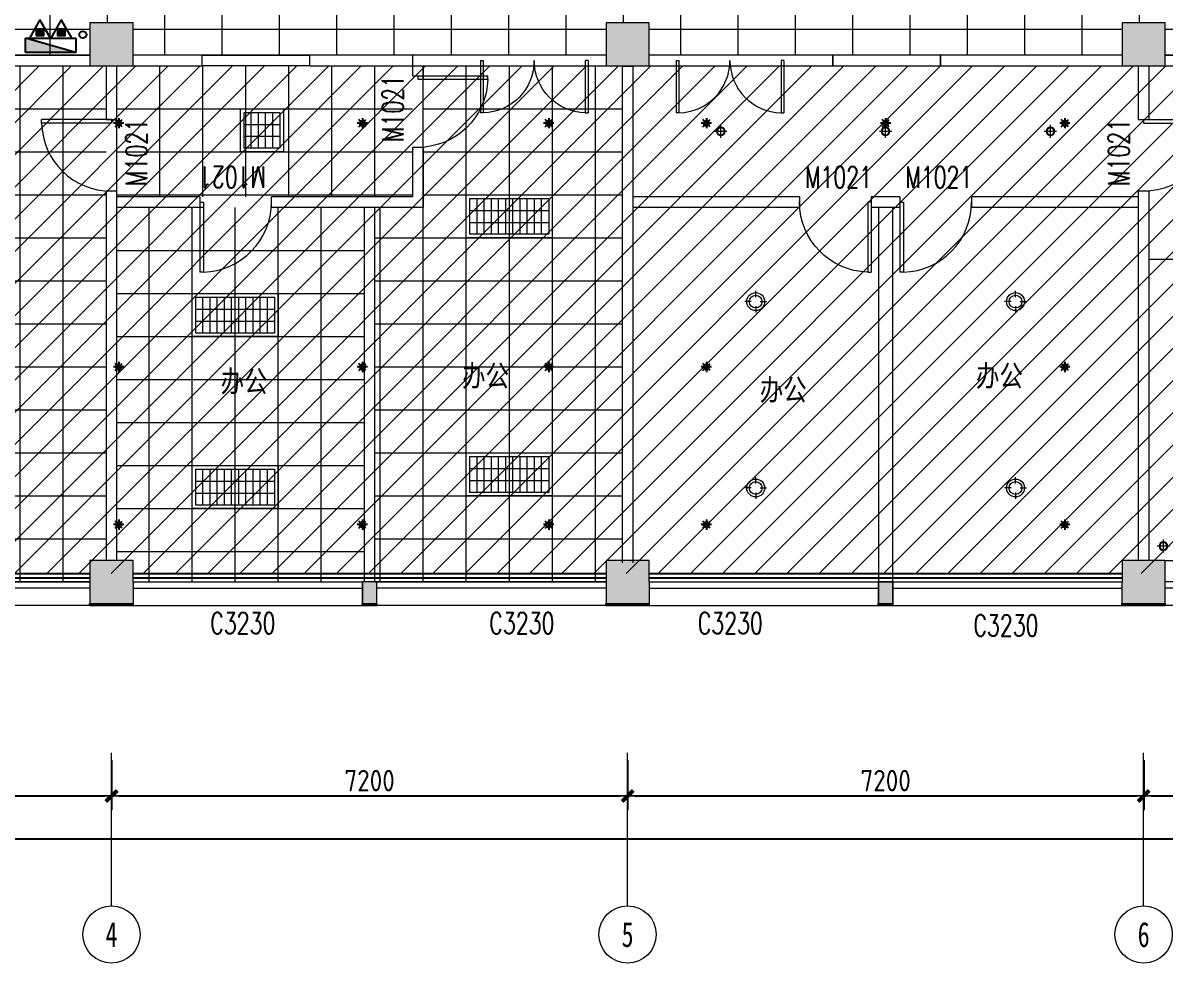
# Model space of a CAD drawing. Header units: millimetres. Extents: x 33621 to 401573, y -91663 to 133135.
# Drawn here: x 188420 to 204357, y -64228 to -51111 of the extents above; entities that cross this region are included whole.
import ezdxf
from ezdxf.enums import TextEntityAlignment as Align

# ---------------------------------------------------------------- set-up
doc = ezdxf.new("R2010")
doc.units = ezdxf.units.MM
doc.header["$LTSCALE"] = 10
doc.linetypes.add('DOTE', pattern=[2.42, 2, -0.2, 0.02, -0.2])
doc.layers.get('0').update_dxf_attribs({"color": 253})
doc.layers.get('Defpoints').update_dxf_attribs({"color": 250})
for name, color, linetype in [('3', 253, 'Continuous'), ('Dim【尺寸标注】', 253, 'Continuous'), ('EQUIP_喷头', 253, 'Continuous'), ('EQUIP_灭火器', 253, 'Continuous'), ('PUB_DIM', 253, 'Continuous'), ('SURFACE', 253, 'Continuous'), ('VPIPE-消防', 253, 'Continuous'), ('WINDOW_TEXT', 253, 'Continuous')]:
    doc.layers.add(name, color=color, linetype=linetype)
for name, color, linetype, lineweight in [('AXIS【轴号】', 253, 'Continuous', 0), ('COLUMN', 253, 'Continuous', 0), ('DOOR【门】', 253, 'Continuous', 0), ('DS-4BS-FINISH【墙完成线】', 253, 'Continuous', 0), ('FC-FLOOR【地材分格】', 253, 'Continuous', 0), ('PUB_HATCH', 253, 'Continuous', 0), ('RC-FIN【天花轮廓线】', 253, 'Continuous', 0), ('RC-LIGHT【天花灯具】', 253, 'Continuous', 0), ('RC-STR【天花细线】', 253, 'Continuous', 0), ('RC-Text【天花文字】', 253, 'Continuous', 0), ('WALL', 253, 'Continuous', 0), ('Wall【墙体】', 253, 'Continuous', 0), ('WINDOW', 253, 'Continuous', 0), ('Xline【辅助线】', 253, 'Continuous', 0)]:
    doc.layers.add(name, color=color, linetype=linetype, lineweight=lineweight)
doc.styles.add('_TCH_WINDOW', font='SIMPLEX', dxfattribs={"bigfont": 'GBCBIG'})
doc.styles.add('CCD_DIM', font='ARCHS.SHX')
doc.styles.add('宋体', font='', dxfattribs={"width": 0.7})
doc.styles.add('文字', font='')
doc.styles.get('宋体').set_extended_font_data('SimSun')
doc.styles.get('文字').set_extended_font_data('SimSun')
doc.dimstyles.new('ZL_1：100', dxfattribs={"dimtxt": 3, "dimasz": 1, "dimexe": 2, "dimexo": 2, "dimgap": 0.6, "dimtad": 1, "dimdec": 0, "dimrnd": 5, "dimdsep": 46, "dimtxsty": 'CCD_DIM', "dimblk": 'WS-cj', "dimblk1": 'WS-cj', "dimblk2": 'WS-cj', "dimcen": 1, "dimclrd": 44, "dimclre": 44, "dimclrt": 2, "dimadec": 0, "dimazin": 2, "dimtfac": 1, "dimtdec": 0, "dimtix": 1, "dimtmove": 2, "dimatfit": 3, "dimldrblk": 'hl_arrow2', "dimfxl": 5, "dimfxlon": 1, "dimarcsym": 0})

# ---------------------------------------------------------------- blocks, each defined once
blk = doc.blocks.new('$WINLIB2D$00000004')
for p, q in [((-0.5, 0.5), (0.5, 0.5)), ((-0.5, 0.5), (-0.5, -0.5)), ((0.5, -0.5), (0.5, 0.5)), ((-0.5, 0.2406), (0.5, 0.2406)), ((-0.5, -0.5), (0.5, -0.5))]:
    blk.add_line(p, q)
blk = doc.blocks.new('$DorLib2D$00000002')
for p, q in [((-0.5, 0), (-0.5, 0.4875)), ((-0.475, 0.4875), (-0.5, 0.4875)), ((-0.475, 0), (-0.475, 0.4875)), ((0.475, 0), (0.475, 0.4875)), ((0.475, 0.4875), (0.5, 0.4875)), ((0.5, 0), (0.5, 0.4875)), ((-0.5, 0), (-0.475, 0)), ((0.5, 0), (0.475, 0))]:
    blk.add_line(p, q)
at = {"lineweight": 13}
for centre, start, end in [((-0.4875, 0), 0, 88.53072), ((0.4875, 0), 91.46928, 180)]:
    blk.add_arc(centre, 0.4875, start, end, dxfattribs=at)
blk = doc.blocks.new('hl_Axis-A1')
at = {"color": 150, "ltscale": 2}
blk.add_line((21.33, 0), (0, 0), dxfattribs=at)
at = {"color": 150}
blk.add_circle((25.33, 0), 4, dxfattribs=at)
at = {"color": 50, "style": '宋体', "width": 0.7}
blk.add_attdef('轴号', text='', height=3.5, dxfattribs=at).set_placement((25.33, 0), align=Align.MIDDLE_CENTER)
blk = doc.blocks.new('WS-cj')
blk.add_hatch(color=2).paths.add_polyline_path([(0.59, 0.82), (-0.82, -0.59), (-0.59, -0.82), (0.82, 0.59)])
at = {"color": 2, "linetype": 'ByBlock', "lineweight": 0}
for p, q in [((-1.1, 0), (0, 0)), ((0, 0), (1.1, 0))]:
    blk.add_line(p, q, dxfattribs=at)
at = {"color": 2}
blk.add_lwpolyline([(0.59, 0.82), (-0.82, -0.59), (-0.59, -0.82), (0.82, 0.59)], close=True, dxfattribs=at)
blk = doc.blocks.new('*D242')
at = {"layer": 'Defpoints', "color": 0, "transparency": 16777216}
for p in [(-30062, -18684), (-22862, -18684), (-22862, -19284)]:
    blk.add_point(p, dxfattribs=at)
at = {"layer": 'Dim【尺寸标注】', "color": 44, "lineweight": -2, "transparency": 16777216}
for p, q in [((-30062, -18784), (-30062, -19484)), ((-22862, -18784), (-22862, -19484)), ((-29962, -19284), (-22962, -19284))]:
    blk.add_line(p, q, dxfattribs=at)
at = {"layer": 'Dim【尺寸标注】', "color": 44, "lineweight": -2, "transparency": 16777216, "xscale": 100, "yscale": 100, "zscale": 100, "rotation": 180}
blk.add_blockref('WS-cj', (-30062, -19284), dxfattribs=at)
at = {"layer": 'Dim【尺寸标注】', "color": 44, "lineweight": -2, "transparency": 16777216, "xscale": 100, "yscale": 100, "zscale": 100}
blk.add_blockref('WS-cj', (-22862, -19284), dxfattribs=at)
at = {"layer": 'Dim【尺寸标注】', "color": 2, "transparency": 16777216, "insert": (-26462, -19071), "char_height": 300, "attachment_point": 5, "style": 'CCD_DIM'}
blk.add_mtext('7200', dxfattribs=at)
blk = doc.blocks.new('hl_arrow2')
at = {"color": 2}
blk.add_line((0, 0), (-1, 0), dxfattribs=at)
blk.add_lwpolyline([(0, 0), (-1, -1), (-1, -1), (0, 0), (-1, 1), (-1, 1)], close=True, dxfattribs=at)
blk = doc.blocks.new('*D243')
at = {"layer": 'Defpoints', "color": 0, "transparency": 16777216}
for p in [(-22862, -18684), (-15662, -18684), (-15662, -19284)]:
    blk.add_point(p, dxfattribs=at)
at = {"layer": 'Dim【尺寸标注】', "color": 44, "lineweight": -2, "transparency": 16777216}
for p, q in [((-22862, -18784), (-22862, -19484)), ((-15662, -18784), (-15662, -19484)), ((-22762, -19284), (-15762, -19284))]:
    blk.add_line(p, q, dxfattribs=at)
at = {"layer": 'Dim【尺寸标注】', "color": 44, "lineweight": -2, "transparency": 16777216, "xscale": 100, "yscale": 100, "zscale": 100, "rotation": 180}
blk.add_blockref('WS-cj', (-22862, -19284), dxfattribs=at)
at = {"layer": 'Dim【尺寸标注】', "color": 44, "lineweight": -2, "transparency": 16777216, "xscale": 100, "yscale": 100, "zscale": 100}
blk.add_blockref('WS-cj', (-15662, -19284), dxfattribs=at)
at = {"layer": 'Dim【尺寸标注】', "color": 2, "transparency": 16777216, "insert": (-19262, -19071), "char_height": 300, "attachment_point": 5, "style": 'CCD_DIM'}
blk.add_mtext('7200', dxfattribs=at)
blk = doc.blocks.new('*D244')
at = {"layer": 'Defpoints', "color": 0, "transparency": 16777216}
for p in [(-15662, -18684), (-8462, -18684), (-8462, -19284)]:
    blk.add_point(p, dxfattribs=at)
at = {"layer": 'Dim【尺寸标注】', "color": 44, "lineweight": -2, "transparency": 16777216}
for p, q in [((-15662, -18784), (-15662, -19484)), ((-8462, -18784), (-8462, -19484)), ((-15562, -19284), (-8562, -19284))]:
    blk.add_line(p, q, dxfattribs=at)
at = {"layer": 'Dim【尺寸标注】', "color": 44, "lineweight": -2, "transparency": 16777216, "xscale": 100, "yscale": 100, "zscale": 100, "rotation": 180}
blk.add_blockref('WS-cj', (-15662, -19284), dxfattribs=at)
at = {"layer": 'Dim【尺寸标注】', "color": 44, "lineweight": -2, "transparency": 16777216, "xscale": 100, "yscale": 100, "zscale": 100}
blk.add_blockref('WS-cj', (-8462, -19284), dxfattribs=at)
at = {"layer": 'Dim【尺寸标注】', "color": 2, "transparency": 16777216, "insert": (-12062, -19071), "char_height": 300, "attachment_point": 5, "style": 'CCD_DIM'}
blk.add_mtext('7200', dxfattribs=at)
blk = doc.blocks.new('*D245')
at = {"layer": 'Defpoints', "color": 0, "transparency": 16777216}
for p in [(-8462, -18684), (-1262, -18684), (-1262, -19284)]:
    blk.add_point(p, dxfattribs=at)
at = {"layer": 'Dim【尺寸标注】', "color": 44, "lineweight": -2, "transparency": 16777216}
for p, q in [((-8462, -18784), (-8462, -19484)), ((-1262, -18784), (-1262, -19484)), ((-8362, -19284), (-1362, -19284))]:
    blk.add_line(p, q, dxfattribs=at)
at = {"layer": 'Dim【尺寸标注】', "color": 44, "lineweight": -2, "transparency": 16777216, "xscale": 100, "yscale": 100, "zscale": 100, "rotation": 180}
blk.add_blockref('WS-cj', (-8462, -19284), dxfattribs=at)
at = {"layer": 'Dim【尺寸标注】', "color": 44, "lineweight": -2, "transparency": 16777216, "xscale": 100, "yscale": 100, "zscale": 100}
blk.add_blockref('WS-cj', (-1262, -19284), dxfattribs=at)
at = {"layer": 'Dim【尺寸标注】', "color": 2, "transparency": 16777216, "insert": (-4862, -19071), "char_height": 300, "attachment_point": 5, "style": 'CCD_DIM'}
blk.add_mtext('7200', dxfattribs=at)
blk = doc.blocks.new('*D255')
at = {"layer": 'Defpoints', "color": 0, "transparency": 16777216}
for p in [(-44462, -18684), (49138, -18684), (49138, -19884)]:
    blk.add_point(p, dxfattribs=at)
at = {"layer": 'Dim【尺寸标注】', "color": 44, "lineweight": -2, "transparency": 16777216}
for p, q in [((-44462, -19384), (-44462, -20084)), ((49138, -19384), (49138, -20084)), ((-44362, -19884), (49038, -19884))]:
    blk.add_line(p, q, dxfattribs=at)
at = {"layer": 'Dim【尺寸标注】', "color": 44, "lineweight": -2, "transparency": 16777216, "xscale": 100, "yscale": 100, "zscale": 100, "rotation": 180}
blk.add_blockref('WS-cj', (-44462, -19884), dxfattribs=at)
at = {"layer": 'Dim【尺寸标注】', "color": 44, "lineweight": -2, "transparency": 16777216, "xscale": 100, "yscale": 100, "zscale": 100}
blk.add_blockref('WS-cj', (49138, -19884), dxfattribs=at)
at = {"layer": 'Dim【尺寸标注】', "color": 2, "transparency": 16777216, "insert": (2338, -19678), "char_height": 300, "attachment_point": 5, "style": 'CCD_DIM'}
blk.add_mtext('93600', dxfattribs=at)
blk = doc.blocks.new('$TwtSys$00000125')
at = {"color": 9}
for p, q in [((0.57, 0), (-0.57, 0)), ((0.4, -0.4), (-0.4, 0.4)), ((-0.4, -0.4), (0.4, 0.4)), ((0, 0.57), (0, -0.57))]:
    blk.add_line(p, q, dxfattribs=at)
at = {"color": 8}
blk.add_circle((0, 0), 0.3, dxfattribs=at)
blk = doc.blocks.new('$DorLib2D$00000001')
for p, q in [((0.45, 0.975), (0.5, 0.975)), ((0.45, 0), (0.45, 0.975)), ((0.5, 0), (0.5, 0.975)), ((0.5, 0), (0.45, 0))]:
    blk.add_line(p, q)
at = {"lineweight": 13}
blk.add_arc((0.475, 0), 0.975, 91.4693, 180, dxfattribs=at)
blk = doc.blocks.new('长形格栅灯盘')
at = {"color": 8, "ltscale": 11}
for p, q in [((-450, 50), (-450, 550)), ((-350, 50), (-350, 550)), ((-250, 50), (-250, 550)), ((-150, 50), (-150, 550)), ((-50, 50), (-50, 550)), ((50, 50), (50, 550)), ((150, 50), (150, 550)), ((250, 50), (250, 550)), ((350, 50), (350, 550)), ((450, 50), (450, 550))]:
    blk.add_line(p, q, dxfattribs=at)
at = {"ltscale": 11}
for points in [[(600, 600), (-600, 600), (-600, 0), (600, 0)], [(550, 550), (-550, 550), (-550, 50), (550, 50)]]:
    blk.add_lwpolyline(points, close=True, dxfattribs=at)
for points in [[(550, 383), (-550, 383)], [(550, 217), (-550, 217)]]:
    blk.add_lwpolyline(points, dxfattribs=at)
blk = doc.blocks.new('方形格栅灯盘')
at = {"color": 8, "ltscale": 11}
for p, q in [((-150, 50), (-150, 550)), ((-50, 50), (-50, 550)), ((50, 50), (50, 550)), ((150, 50), (150, 550))]:
    blk.add_line(p, q, dxfattribs=at)
at = {"ltscale": 11}
for points in [[(300, 600), (-300, 600), (-300, 0), (300, 0)], [(250, 550), (-250, 550), (-250, 50), (250, 50)]]:
    blk.add_lwpolyline(points, close=True, dxfattribs=at)
for points in [[(250, 383), (-250, 383)], [(250, 217), (-250, 217)]]:
    blk.add_lwpolyline(points, dxfattribs=at)
blk = doc.blocks.new('圆形筒灯')
at = {"color": 251, "linetype": 'DOTE', "ltscale": 43.504693}
blk.add_line((0, 91), (0, -91), dxfattribs=at)
at = {"color": 251, "linetype": 'DOTE', "ltscale": 41.297046}
blk.add_line((86, 0), (-86, 0), dxfattribs=at)
blk.add_ellipse((0, 0), major_axis=(-42.4, 42.4), ratio=1, start_param=2.355868237233172, end_param=8.639053544412757)
at = {"color": 251}
blk.add_ellipse((0, 0), major_axis=(35.4, 35.4), ratio=1, start_param=5.49871431692557, end_param=11.78189962410516, dxfattribs=at)
blk = doc.blocks.new('天花吸顶灯')
at = {"color": 8}
for p, q in [((-63, 0), (-152, 0)), ((0, 63), (0, 152)), ((63, 0), (152, 0)), ((0, -63), (0, -152))]:
    blk.add_line(p, q, dxfattribs=at)
at = {"color": 0}
blk.add_circle((0, 0), 125, dxfattribs=at)
at = {"color": 8}
blk.add_circle((0, 0), 89.3, dxfattribs=at)
blk = doc.blocks.new('防雾筒灯')
at = {"ltscale": 30}
h = blk.add_hatch(dxfattribs=at)
h.set_pattern_fill('DOTS', color=251, scale=3)
h.set_pattern_definition([(0, (-62.322, -46.6336), (2.38125, 4.7625), [0, -4.7625])])
edge = h.paths.add_edge_path()
edge.add_ellipse((0, 0), major_axis=(35.4, 35.4), ratio=1, start_angle=315, end_angle=405)
edge.add_line((0, 50), (0, 0))
edge.add_line((0, 0), (50, 0))
edge = h.paths.add_edge_path()
edge.add_line((0, 0), (-50, 0))
edge.add_ellipse((0, 0), major_axis=(35.4, 35.4), ratio=1, start_angle=495, end_angle=225)
edge.add_line((0, -50), (0, 0))
at = {"color": 251, "linetype": 'DOTE', "ltscale": 43.504693}
blk.add_line((0, 91), (0, -91), dxfattribs=at)
at = {"color": 251, "linetype": 'DOTE', "ltscale": 41.297046}
blk.add_line((86, 0), (-86, 0), dxfattribs=at)
blk.add_ellipse((0, 0), major_axis=(-42.4, 42.4), ratio=1, start_param=2.355868237233172, end_param=8.639053544412757)
at = {"color": 251}
blk.add_ellipse((0, 0), major_axis=(35.4, 35.4), ratio=1, start_param=5.49871431692557, end_param=11.78189962410516, dxfattribs=at)
blk = doc.blocks.new('ZL_1210205399')
at = {"layer": 'RC-FIN【天花轮廓线】', "color": 8}
for points in [[(-300, -1756), (-1725, -1756)], [(-1500, -5956), (1725, -5956)]]:
    blk.add_lwpolyline(points, dxfattribs=at)
blk.add_lwpolyline([(-1325, -5556), (1325, -5556), (1325, -2156), (-1325, -2156)], close=True, dxfattribs=at)
at = {"layer": 'RC-LIGHT【天花灯具】', "xscale": -1, "rotation": 180}
for p in [(-1012, -91), (1525, -1956), (1525, -3223), (1525, -4489), (-1525, -5756), (0, -5756), (1525, -5756)]:
    blk.add_blockref('圆形筒灯', p, dxfattribs=at)
at = {"layer": 'RC-LIGHT【天花灯具】', "xscale": -1}
blk.add_blockref('防雾筒灯', (788, -331), dxfattribs=at)
at = {"layer": 'RC-LIGHT【天花灯具】'}
blk.add_blockref('天花吸顶灯', (0, -3856), dxfattribs=at)
blk = doc.blocks.new('$TwtSys$00000546')
h = blk.add_hatch()
h.set_pattern_fill('ANSI31', color=256, scale=200, style=0)
h.set_pattern_definition([(45, (-38543.802, -6670.83), (-17.67767, 17.67767), [])])
h.paths.add_polyline_path([(-65, 174), (65, 174), (65, 44), (-65, 44)])
for points in [[(0, 344), (-198, 0), (198, 0)], [(-65, 174), (65, 174), (65, 44), (-65, 44)]]:
    blk.add_lwpolyline(points, close=True)
blk = doc.blocks.new('海龍01164500')
at = {"color": 1}
for p, q in [((-350, -200), (-350, 0)), ((350, -200), (-350, 0)), ((-350, 0), (350, 0)), ((350, 0), (350, -200)), ((350, -200), (-350, -200))]:
    blk.add_line(p, q, dxfattribs=at)
blk.add_solid([(-350, -200), (-350, 0), (350, -200)], dxfattribs=at)
blk = doc.blocks.new('ZL_061117299')
at = {"layer": 'AXIS【轴号】'}
ref = blk.add_blockref('hl_Axis-A1', (-22862.3, -18683.9), dxfattribs=dict(at, xscale=100, yscale=100, zscale=100, rotation=270))
ref.add_attrib('轴号', '4', dxfattribs={"layer": '0', "color": 2, "height": 350, "style": '宋体', "width": 0.7}).set_placement((-22862.3, -21217.2), align=Align.MIDDLE_CENTER)
ref = blk.add_blockref('hl_Axis-A1', (-15662.3, -18683.9), dxfattribs=dict(at, xscale=100, yscale=100, zscale=100, rotation=270))
ref.add_attrib('轴号', '5', dxfattribs={"layer": '0', "color": 2, "height": 350, "style": '宋体', "width": 0.7}).set_placement((-15662.3, -21217.2), align=Align.MIDDLE_CENTER)
ref = blk.add_blockref('hl_Axis-A1', (-8462.3, -18683.9), dxfattribs=dict(at, xscale=100, yscale=100, zscale=100, rotation=270))
ref.add_attrib('轴号', '6', dxfattribs={"layer": '0', "color": 2, "height": 350, "style": '宋体', "width": 0.7}).set_placement((-8462.3, -21217.2), align=Align.MIDDLE_CENTER)
at = {"layer": 'Dim【尺寸标注】'}
for p1, p2, distance, picture, middle in [((-44462.3, -18683.9), (49137.7, -18683.9), -1200, '*D255', (2337.7, -19677.6)), ((-30062.3, -18683.9), (-22862.3, -18683.9), -600, '*D242', (-26462.3, -19071.4)), ((-22862.3, -18683.9), (-15662.3, -18683.9), -600, '*D243', (-19262.3, -19071.4)), ((-15662.3, -18683.9), (-8462.3, -18683.9), -600, '*D244', (-12062.3, -19071.4)), ((-8462.3, -18683.9), (-1262.3, -18683.9), -600, '*D245', (-4862.3, -19071.4))]:
    dim = blk.add_aligned_dim(p1=p1, p2=p2, distance=distance, dimstyle='ZL_1：100', dxfattribs=at)
    dim.commit()
    dim.dimension.update_dxf_attribs({"geometry": picture, "text_midpoint": middle})

msp = doc.modelspace()

# ---------------------------------------------------------------- hatches: boundary and pattern name
at = {"layer": 'FC-FLOOR【地材分格】'}
h = msp.add_hatch(dxfattribs=at)
h.set_pattern_fill('_USER', color=256, scale=800, double=1, pattern_type=0)
h.set_pattern_definition([(0, (0, 0), (0, 800), []), (90, (0, 0), (-800, 5e-14), [])])
h.paths.add_polyline_path([(214931.7, -43010.6), (218156.7, -43010.6), (218156.7, -49310.6), (232781.7, -49310.6), (232781.7, -51076.7), (232556.7, -51076.7), (232556.7, -51569.3), (225956.7, -51569.3), (225956.7, -51110.6), (225356.7, -51110.6), (225356.7, -51569.3), (218756.7, -51560.6), (218756.7, -51110.6), (218156.7, -51110.6), (218156.7, -51560.6), (211556.7, -51560.6), (211556.7, -51110.6), (210956.7, -51110.6), (210956.7, -51560.6), (204356.7, -51560.6), (204356.7, -51110.6), (203756.7, -51110.6), (203756.7, -51560.6), (197156.7, -51560.6), (197156.7, -51110.6), (196556.7, -51110.6), (196556.7, -51560.6), (189956.7, -51560.6), (189956.7, -51110.6), (189356.7, -51110.6), (189356.7, -51560.6), (182756.7, -51560.6), (182756.7, -51110.6), (182156.7, -51110.6), (182156.7, -51560.6), (175556.7, -51560.6), (175556.7, -51110.6), (174956.7, -51110.6), (174956.7, -51560.6), (168356.7, -51560.6), (168356.7, -49340.6), (168356.7, -49310.6), (186131.2, -49310.6), (186131.2, -43010.6), (189356.7, -43010.6), (189356.7, -49310.6), (214931.7, -49310.6), (214931.7, -43310.6)])
at = {"layer": 'PUB_HATCH'}
for points in [[(189356.7, -51710.6), (189956.7, -51710.6), (189956.7, -51110.6), (189356.7, -51110.6)], [(196556.7, -51710.6), (197156.7, -51710.6), (197156.7, -51110.6), (196556.7, -51110.6)], [(203756.7, -51710.6), (204356.7, -51710.6), (204356.7, -51110.6), (203756.7, -51110.6)], [(189356.7, -59210.6), (189956.7, -59210.6), (189956.7, -58610.6), (189356.7, -58610.6)], [(196556.7, -59210.6), (197156.7, -59210.6), (197156.7, -58610.6), (196556.7, -58610.6)], [(203756.7, -59210.6), (204356.7, -59210.6), (204356.7, -58610.6), (203756.7, -58610.6)], [(193356.7, -58910.6), (193156.7, -58910.6), (193156.7, -59210.6), (193356.7, -59210.6)], [(200556.7, -58910.6), (200356.7, -58910.6), (200356.7, -59210.6), (200556.7, -59210.6)]]:
    msp.add_hatch(color=256, dxfattribs=at).paths.add_polyline_path(points)
at = {"layer": 'RC-STR【天花细线】'}
h = msp.add_hatch(dxfattribs=at)
h.set_pattern_fill('_USER', color=8, scale=600, double=1, pattern_type=0)
h.set_pattern_definition([(0, (189581.74, -51710.56), (0, 600), []), (90, (189581.74, -51710.56), (-600, 4e-14), [])])
h.paths.add_polyline_path([(189581.7, -51710.6), (188156.7, -51710.6), (188156.7, -54410.6), (186131.7, -54410.6), (186131.7, -58910.6), (189356.7, -58910.6), (189356.7, -58610.6), (189581.7, -58610.6)], flags=17)
h = msp.add_hatch(dxfattribs=at)
h.set_pattern_fill('_USER', color=8, scale=600, double=1, pattern_type=0)
h.set_pattern_definition([(0, (189731.74, -51710.56), (0, 600), []), (90, (189731.74, -51710.56), (-600, 4e-14), [])])
h.paths.add_polyline_path([(193856.7, -51710.6), (189731.7, -51710.6), (189731.7, -53537.7), (193856.7, -53537.7)], flags=17)
h = msp.add_hatch(dxfattribs=at)
h.set_pattern_fill('_USER', color=8, scale=600, double=1, pattern_type=0)
h.set_pattern_definition([(0, (195806.74, -54110.56), (0, 600), []), (90, (195806.74, -54110.56), (-600, 4e-14), [])])
edge = h.paths.add_edge_path()
edge.add_line((197006.7, -51710.6), (194006.7, -51710.6))
edge.add_line((194006.7, -51710.6), (194006.7, -53687.7))
edge.add_line((194006.7, -53687.7), (193331.7, -53687.7))
edge.add_line((193331.7, -53687.7), (193331.7, -58910.6))
edge.add_line((193331.7, -58910.6), (196556.7, -58910.6))
edge.add_line((196556.7, -58910.6), (196556.7, -58610.6))
edge.add_line((196556.7, -58610.6), (196781.7, -58610.6))
edge.add_line((196781.7, -58610.6), (196781.7, -51710.6))
h = msp.add_hatch(dxfattribs=at)
h.set_pattern_fill('_USER', color=8, scale=600, double=1, pattern_type=0)
h.set_pattern_definition([(0, (191981.74, -55487.7), (0, 600), []), (90, (191981.74, -55487.7), (-600, 4e-14), [])])
h.paths.add_polyline_path([(193181.7, -58910.6), (189956.7, -58910.6), (189956.7, -58610.6), (189731.7, -58610.6), (189731.7, -53687.7), (193181.7, -53687.7)])
at = {"layer": 'Xline【辅助线】'}
h = msp.add_hatch(dxfattribs=at)
h.set_pattern_fill('ANSI31', color=256, scale=100)
h.set_pattern_definition([(45, (335208.85, -5280.76), (-224.5064, 224.5064), [])])
h.paths.add_polyline_path([(168056.7, -51710.6), (168056.7, -58790.6), (207581.7, -58790.6), (207581.7, -51710.6)])

# ---------------------------------------------------------------- linework, layer by layer
at = {"layer": '3'}
for points in [[(182756.7, -58790.6), (189356.7, -58790.6)], [(189956.7, -58790.6), (196556.7, -58790.6)], [(197156.7, -58790.6), (203756.7, -58790.6)], [(182756.7, -58850.6), (189356.7, -58850.6)], [(189956.7, -58850.6), (196556.7, -58850.6)], [(197156.7, -58850.6), (203756.7, -58850.6)]]:
    msp.add_lwpolyline(points, dxfattribs=at)
at = {"layer": 'COLUMN'}
for p, q in [((189956.7, -51110.6), (189356.7, -51110.6)), ((189356.7, -51110.6), (189356.7, -51710.6)), ((189956.7, -51710.6), (189956.7, -51110.6)), ((197156.7, -51110.6), (196556.7, -51110.6)), ((196556.7, -51110.6), (196556.7, -51710.6)), ((197156.7, -51710.6), (197156.7, -51110.6)), ((204356.7, -51110.6), (203756.7, -51110.6)), ((203756.7, -51110.6), (203756.7, -51710.6)), ((204356.7, -51710.6), (204356.7, -51110.6)), ((189356.7, -51710.6), (189956.7, -51710.6)), ((196556.7, -51710.6), (197156.7, -51710.6)), ((203756.7, -51710.6), (204356.7, -51710.6)), ((189956.7, -58610.6), (189356.7, -58610.6)), ((189356.7, -58610.6), (189356.7, -58910.6)), ((189956.7, -58910.6), (189956.7, -58610.6)), ((197156.7, -58610.6), (196556.7, -58610.6)), ((196556.7, -58610.6), (196556.7, -58910.6)), ((197156.7, -58910.6), (197156.7, -58610.6)), ((204356.7, -58610.6), (203756.7, -58610.6)), ((203756.7, -58610.6), (203756.7, -58910.6)), ((204356.7, -58910.6), (204356.7, -58610.6)), ((189356.7, -59210.6), (189956.7, -59210.6)), ((196556.7, -59210.6), (197156.7, -59210.6)), ((203756.7, -59210.6), (204356.7, -59210.6))]:
    msp.add_line(p, q, dxfattribs=at)
at = {"layer": 'DS-4BS-FINISH【墙完成线】'}
msp.add_lwpolyline([(218156.7, -51560.6), (211556.7, -51560.6), (211556.7, -51110.6), (210956.7, -51110.6), (210956.7, -51560.6), (204356.7, -51560.6), (204356.7, -51110.6), (203756.7, -51110.6), (203756.7, -51560.6), (197156.7, -51560.6), (197156.7, -51110.6), (196556.7, -51110.6), (196556.7, -51560.6), (189956.7, -51560.6), (189956.7, -51110.6), (189356.7, -51110.6), (189356.7, -51560.6), (182756.7, -51560.6)], dxfattribs=at)
at = {"layer": 'RC-FIN【天花轮廓线】'}
for points in [[(190919.5, -51560.6), (192419.5, -51560.6), (192419.5, -51710.6), (190919.5, -51710.6)], [(199722, -51710.6), (201222, -51710.6), (201222, -51560.6), (199722, -51560.6)]]:
    msp.add_lwpolyline(points, close=True, dxfattribs=at)
at = {"layer": 'SURFACE'}
for p, q in [((189356.7, -59240.6), (189356.7, -59210.6)), ((189656.7, -59240.6), (189356.7, -59240.6)), ((189956.7, -59240.6), (189656.7, -59240.6)), ((189956.7, -59240.6), (189956.7, -59210.6)), ((193156.7, -59240.6), (193156.7, -59210.6)), ((193356.7, -59240.6), (193156.7, -59240.6)), ((193356.7, -59240.6), (193356.7, -59210.6)), ((196556.7, -59240.6), (196556.7, -59210.6)), ((196856.7, -59240.6), (196556.7, -59240.6)), ((197156.7, -59240.6), (196856.7, -59240.6)), ((197156.7, -59240.6), (197156.7, -59210.6)), ((200356.7, -59240.6), (200356.7, -59210.6)), ((200556.7, -59240.6), (200356.7, -59240.6)), ((200556.7, -59240.6), (200556.7, -59210.6)), ((203756.7, -59240.6), (203756.7, -59210.6)), ((204056.7, -59240.6), (203756.7, -59240.6)), ((204356.7, -59240.6), (204056.7, -59240.6)), ((204356.7, -59240.6), (204356.7, -59210.6))]:
    msp.add_line(p, q, dxfattribs=at)
at = {"layer": 'VPIPE-消防'}
msp.add_circle((189257.9, -51275.6), 50, dxfattribs=at)
at = {"layer": 'WALL'}
for p, q in [((193856.7, -51560.6), (193856.7, -51847.4)), ((194006.7, -51710.6), (194006.7, -51897.4)), ((193856.7, -51847.4), (194006.7, -51847.4)), ((193856.7, -52847.4), (193856.7, -53537.7)), ((194006.7, -52847.4), (193856.7, -52847.4)), ((194006.7, -52844.5), (194006.7, -53687.7)), ((190888, -53537.7), (189731.7, -53537.7)), ((190888, -53537.7), (190888, -53687.7)), ((193856.7, -53537.7), (191888, -53537.7)), ((191888, -53687.7), (191888, -53537.7)), ((199256.7, -53537.7), (196931.7, -53537.7)), ((199256.7, -53537.7), (199256.7, -53687.7)), ((200256.7, -53537.7), (200256.7, -53687.7)), ((200656.7, -53537.7), (200256.7, -53537.7)), ((200656.7, -53537.7), (200656.7, -53687.7)), ((203981.7, -53537.7), (201656.7, -53537.7)), ((201656.7, -53537.7), (201656.7, -53687.7)), ((190938, -53687.7), (189731.7, -53687.7)), ((194006.7, -53687.7), (191885.1, -53687.7)), ((193181.7, -53687.7), (193181.7, -58910.6)), ((193331.7, -58910.6), (193331.7, -53687.7)), ((199256.7, -53687.7), (196931.7, -53687.7)), ((200656.7, -53687.7), (200256.7, -53687.7)), ((203981.7, -53687.7), (201656.7, -53687.7)), ((193356.7, -58910.6), (193156.7, -58910.6)), ((193156.7, -58910.6), (193156.7, -59210.6)), ((193356.7, -59210.6), (193356.7, -58910.6)), ((200556.7, -58910.6), (200356.7, -58910.6)), ((200356.7, -58910.6), (200356.7, -59210.6)), ((200556.7, -59210.6), (200556.7, -58910.6)), ((193156.7, -59210.6), (193356.7, -59210.6)), ((200356.7, -59210.6), (200556.7, -59210.6))]:
    msp.add_line(p, q, dxfattribs=at)
msp.add_lwpolyline([(200356.7, -58910.6), (200556.7, -58910.6), (200556.7, -53687.7), (200356.7, -53687.7)], close=True, dxfattribs=at)
at = {"layer": 'Wall【墙体】', "color": 9}
for p, q in [((182756.7, -51560.6), (189356.7, -51560.6)), ((190919.5, -51560.6), (189956.7, -51560.6)), ((190919.5, -51710.6), (190919.5, -51560.6)), ((196556.7, -51560.6), (192419.5, -51560.6)), ((192419.5, -51560.6), (192419.5, -51710.6)), ((199722, -51560.6), (197156.7, -51560.6)), ((199722, -51710.6), (199722, -51560.6)), ((203756.7, -51560.6), (201222, -51560.6)), ((201222, -51560.6), (201222, -51710.6)), ((204356.7, -51560.6), (210956.7, -51560.6)), ((182756.7, -51710.6), (189356.7, -51710.6)), ((189581.7, -51710.6), (189581.7, -52460.5)), ((189731.7, -52460.5), (189731.7, -51710.6)), ((189956.7, -51710.6), (190919.5, -51710.6)), ((192419.5, -51710.6), (196556.7, -51710.6)), ((196781.7, -51710.6), (196781.7, -58644.4)), ((196931.7, -51721.6), (196781.7, -51721.6)), ((196931.7, -51710.6), (196931.7, -58644.4)), ((197156.7, -51710.6), (199722, -51710.6)), ((201222, -51710.6), (203756.7, -51710.6)), ((203981.7, -51710.6), (203981.7, -52460.5)), ((204131.7, -52460.5), (204131.7, -51710.6)), ((204356.7, -51710.6), (210956.7, -51710.6)), ((189581.7, -52460.5), (189731.7, -52460.5)), ((203981.7, -52460.5), (204131.7, -52460.5)), ((189731.7, -53460.5), (189581.7, -53460.5)), ((189581.7, -53460.5), (189581.7, -58610.6)), ((189731.7, -58610.6), (189731.7, -53460.5)), ((204131.7, -53460.5), (203981.7, -53460.5)), ((203981.7, -53460.5), (203981.7, -58610.6)), ((204131.7, -58610.6), (204131.7, -53460.5)), ((196781.7, -59210.6), (196781.7, -59221.6)), ((196931.7, -59221.6), (196781.7, -59221.6)), ((196931.7, -59210.6), (196931.7, -59221.6))]:
    msp.add_line(p, q, dxfattribs=at)

# ---------------------------------------------------------------- block references
msp.add_blockref('海龍01164500', (188807.9, -51325.6))
at = {"layer": 'DOOR【门】', "yscale": -1500}
for p, xscale, zscale in [((195554.8, -51635.6), 1500, 1500), ((198285.4, -51635.6), -1500, -1500)]:
    msp.add_blockref('$DorLib2D$00000002', p, dxfattribs=dict(at, xscale=xscale, zscale=zscale))
at = {"layer": 'DOOR【门】'}
ref = msp.add_blockref('$DorLib2D$00000001', (193931.7, -52347.4), dxfattribs=dict(at, xscale=-1000, yscale=1000, zscale=-1000, rotation=270))
ref.add_attrib('A', 'M1021', (193732.3, -52772.4), dxfattribs={"layer": 'WINDOW_TEXT', "height": 297.5, "rotation": 90, "style": '_TCH_WINDOW', "width": 0.705882})
ref = msp.add_blockref('$DorLib2D$00000001', (189656.7, -52960.5), dxfattribs=dict(at, xscale=-1000, yscale=-1000, zscale=-1000, rotation=270.0000000000009))
ref.add_attrib('A', 'M1021', (190153.7, -53385.5), dxfattribs={"layer": 'WINDOW_TEXT', "height": 297.5, "rotation": 90, "style": '_TCH_WINDOW', "width": 0.705882})
ref = msp.add_blockref('$DorLib2D$00000001', (204056.7, -52960.5), dxfattribs=dict(at, xscale=-1000, yscale=1000, zscale=-1000, rotation=269.9999999999991))
ref.add_attrib('A', 'M1021', (203857.3, -53385.5), dxfattribs={"layer": 'WINDOW_TEXT', "height": 297.5, "rotation": 90, "style": '_TCH_WINDOW', "width": 0.705882})
ref = msp.add_blockref('$DorLib2D$00000001', (191388, -53612.7), dxfattribs=dict(at, xscale=1000, yscale=1000, zscale=-1000, rotation=180))
ref.add_attrib('A', 'M1021', (191813, -53115.8), dxfattribs={"layer": 'WINDOW_TEXT', "height": 297.5, "rotation": 180, "style": '_TCH_WINDOW', "width": 0.705882})
ref = msp.add_blockref('$DorLib2D$00000001', (199756.7, -53612.7), dxfattribs=dict(at, xscale=-1000, yscale=1000, zscale=-1000, rotation=180))
ref.add_attrib('A', 'M1021', (199331.7, -53413.3), dxfattribs={"layer": 'WINDOW_TEXT', "height": 297.5, "style": '_TCH_WINDOW', "width": 0.705882})
ref = msp.add_blockref('$DorLib2D$00000001', (201156.7, -53612.7), dxfattribs=dict(at, xscale=1000, yscale=1000, zscale=-1000, rotation=180))
ref.add_attrib('A', 'M1021', (200731.7, -53413.3), dxfattribs={"layer": 'WINDOW_TEXT', "height": 297.5, "style": '_TCH_WINDOW', "width": 0.705882})
at = {"layer": 'EQUIP_喷头', "xscale": 125, "yscale": 125, "zscale": 125}
for p in [(189756.7, -52510.6), (193156.7, -52510.6), (195756.7, -52510.6), (197956.7, -52510.6), (200456.7, -52510.6), (202956.7, -52510.6), (189756.7, -55910.6), (193156.7, -55910.6), (195756.7, -55910.6), (197956.7, -55910.6), (202956.7, -55910.6), (189756.7, -58110.6), (193156.7, -58110.6), (195756.7, -58110.6), (197956.7, -58110.6), (202956.7, -58110.6)]:
    msp.add_blockref('$TwtSys$00000125', p, dxfattribs=at)
at = {"layer": 'EQUIP_灭火器', "xscale": 0.75, "yscale": 0.75, "zscale": 0.75}
for p in [(188659.1, -51325.6), (188956.7, -51325.6)]:
    msp.add_blockref('$TwtSys$00000546', p, dxfattribs=at)
at = {"layer": 'PUB_DIM'}
msp.add_blockref('ZL_061117299', (212519, -42610.6), dxfattribs=at)
at = {"layer": 'RC-FIN【天花轮廓线】'}
msp.add_blockref('ZL_1210205399', (205856.7, -52654.4), dxfattribs=at)
at = {"layer": 'RC-LIGHT【天花灯具】', "xscale": -1}
for name, p in [('方形格栅灯盘', (191756.7, -52910.6)), ('长形格栅灯盘', (195206.7, -54110.6)), ('长形格栅灯盘', (191381.7, -55487.7)), ('长形格栅灯盘', (195206.7, -57710.6)), ('长形格栅灯盘', (191381.7, -57887.7))]:
    msp.add_blockref(name, p, dxfattribs=at)
at = {"layer": 'RC-LIGHT【天花灯具】', "xscale": -1, "rotation": 180}
for p in [(198156.7, -52624.1), (200456.7, -52624.1), (202756.7, -52624.1)]:
    msp.add_blockref('圆形筒灯', p, dxfattribs=at)
at = {"layer": 'RC-LIGHT【天花灯具】'}
for p in [(198644.2, -54999.1), (202269.2, -54999.1), (198644.2, -57599.1), (202269.2, -57599.1)]:
    msp.add_blockref('天花吸顶灯', p, dxfattribs=at)
at = {"layer": 'WINDOW'}
ref = msp.add_blockref('$WINLIB2D$00000004', (187756.7, -59075.6), dxfattribs=dict(at, xscale=3200, yscale=-330, zscale=3200, rotation=180))
ref.add_attrib('A', 'C3230', (187329.1, -59634.3), dxfattribs={"layer": 'WINDOW_TEXT', "height": 297.5, "style": '_TCH_WINDOW', "width": 0.705882})
ref = msp.add_blockref('$WINLIB2D$00000004', (191556.7, -59075.6), dxfattribs=dict(at, xscale=-3200, yscale=-330, zscale=-3200, rotation=180))
ref.add_attrib('A', 'C3230', (191034.4, -59634.3), dxfattribs={"layer": 'WINDOW_TEXT', "height": 297.5, "style": '_TCH_WINDOW', "width": 0.705882})
ref = msp.add_blockref('$WINLIB2D$00000004', (194956.7, -59075.6), dxfattribs=dict(at, xscale=3200, yscale=-330, zscale=3200, rotation=180))
ref.add_attrib('A', 'C3230', (194928, -59634.3), dxfattribs={"layer": 'WINDOW_TEXT', "height": 297.5, "style": '_TCH_WINDOW', "width": 0.705882})
ref = msp.add_blockref('$WINLIB2D$00000004', (198756.7, -59075.6), dxfattribs=dict(at, xscale=-3200, yscale=-330, zscale=-3200, rotation=180))
ref.add_attrib('A', 'C3230', (197835.5, -59634.3), dxfattribs={"layer": 'WINDOW_TEXT', "height": 297.5, "style": '_TCH_WINDOW', "width": 0.705882})
ref = msp.add_blockref('$WINLIB2D$00000004', (202156.7, -59075.6), dxfattribs=dict(at, xscale=-3200, yscale=-330, zscale=-3200, rotation=180))
ref.add_attrib('A', 'C3230', (201681.7, -59664.3), dxfattribs={"layer": 'WINDOW_TEXT', "height": 297.5, "style": '_TCH_WINDOW', "width": 0.705882})
ref = msp.add_blockref('$WINLIB2D$00000004', (205956.7, -59075.6), dxfattribs=dict(at, xscale=3200, yscale=-330, zscale=3200, rotation=180))
ref.add_attrib('A', 'C3230', (205464.5, -59634.3), dxfattribs={"layer": 'WINDOW_TEXT', "height": 297.5, "style": '_TCH_WINDOW', "width": 0.705882})

# ---------------------------------------------------------------- texts
at = {"layer": 'RC-Text【天花文字】', "style": '文字', "width": 0.8}
for p in [(191178.9, -56261.1), (194548.1, -56182.8), (201717.4, -56182.8), (198700.8, -56378.5)]:
    msp.add_text('办公', height=300, dxfattribs=at).set_placement(p)

doc.saveas('drawing.dxf')
